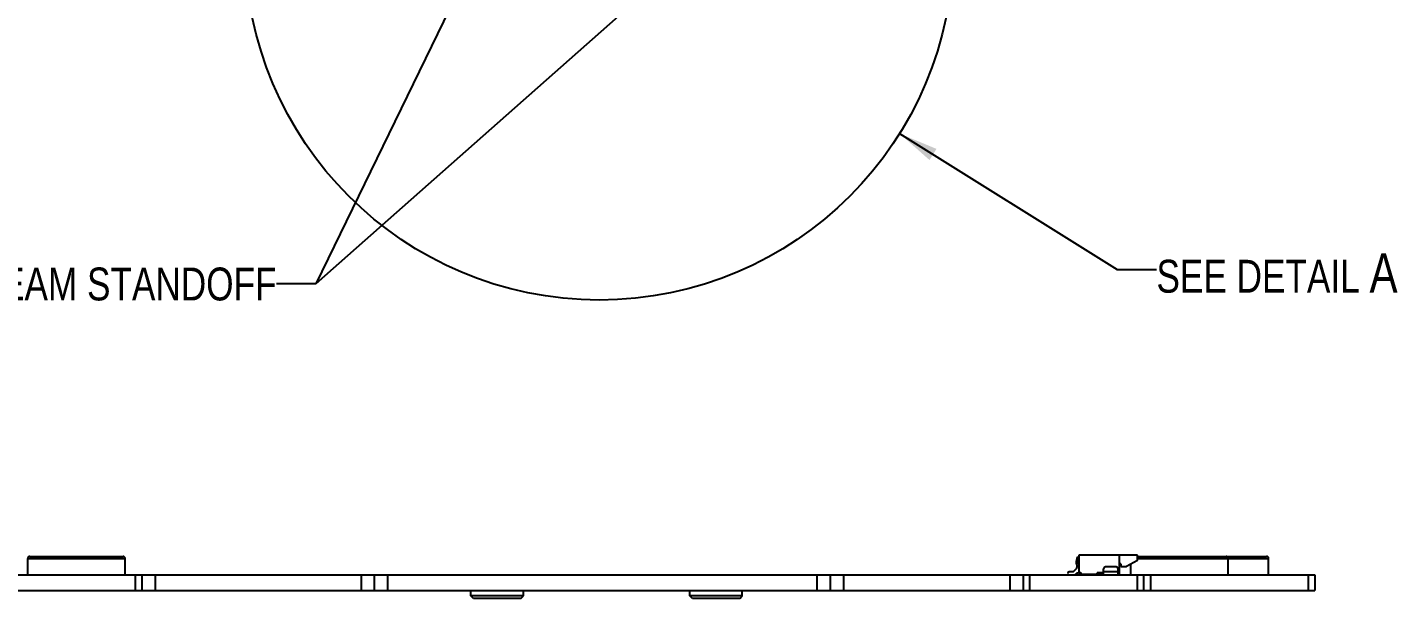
# Model space of a CAD drawing. Header units: millimetres. Extents: x 0 to 594, y 0 to 420.
# Drawn here: x 96.2 to 200.4, y 219 to 262.4 of the extents above; entities that cross this region are included whole.
import ezdxf

# ---------------------------------------------------------------- set-up
doc = ezdxf.new("R2010")
doc.units = ezdxf.units.MM
doc.header["$LTSCALE"] = 32.67
doc.layers.get('0').update_dxf_attribs({"linetype": 'CONTINUOUS'})
doc.layers.add('ASSEM_MEM', color=7, linetype='CONTINUOUS')
doc.styles.get("Standard").update_dxf_attribs({"font": 'txt', "width": 0.8})
doc.dimstyles.get("Standard").update_dxf_attribs({"dimtxt": 2.5, "dimasz": 3, "dimexe": 1.5, "dimexo": 1.2, "dimtad": 1, "dimdsep": 46, "dimtxsty": 'STANDARD', "dimblk": '_FILLED', "dimblk1": '_FILLED', "dimblk2": '_FILLED', "dimcen": 0.09, "dimazin": 2, "dimtol": 1, "dimtp": 0.01, "dimtm": 0.01, "dimtfac": 1, "dimtofl": 0, "dimtmove": 0, "dimatfit": 3, "dimldrblk": '_FILLED', "dimfxl": 1, "dimtolj": 1, "dimarcsym": 0})

# ---------------------------------------------------------------- blocks, each defined once
blk = doc.blocks.new('_FILLED')
at = {"color": 0, "linetype": 'BYBLOCK'}
blk.add_solid([(0, 0), (-1, 0.167), (-1, -0.167)], dxfattribs=at)

msp = doc.modelspace()

# ---------------------------------------------------------------- linework, layer by layer
at = {"color": 7, "linetype": 'CONTINUOUS'}
for p, q in [((96.26, 220.79), (96.26, 222.04)), ((96.26, 222.04), (103.66, 222.04)), ((96.41, 222.19), (103.51, 222.19)), ((103.66, 220.79), (103.66, 222.04)), ((176.21, 222.11), (176.06, 222.11)), ((176.06, 222.11), (176.06, 221.97)), ((180.66, 222.29), (176.21, 222.29)), ((176.21, 222.29), (176.21, 220.96)), ((179.31, 220.84), (179.31, 222.29)), ((180.66, 221.89), (180.66, 222.29)), ((180.66, 222.19), (190.49, 222.19)), ((180.66, 222.04), (190.64, 222.04)), ((187.56, 220.79), (187.56, 222.04)), ((190.64, 220.79), (190.64, 222.04)), ((175.75, 221.03), (175.46, 221.03)), ((175.8, 221.05), (176.03, 221.28)), ((176.01, 221.89), (176.01, 221.63)), ((176.04, 221.92), (176.04, 221.6)), ((176.06, 221.56), (176.06, 221.34)), ((176.21, 220.96), (176.36, 220.96)), ((176.36, 220.96), (176.36, 220.84)), ((178.09, 220.79), (178.09, 221.24)), ((178.09, 221.04), (179.19, 221.04)), ((179.04, 221.39), (178.24, 221.39)), ((179.19, 220.79), (179.19, 221.24)), ((179.41, 221.64), (179.31, 221.64)), ((179.41, 221.47), (179.31, 221.47)), ((179.41, 221.64), (179.41, 221.42)), ((179.41, 221.42), (179.84, 221.42)), ((180.66, 221.89), (179.84, 221.42)), ((180.16, 220.79), (180.16, 221.6)), ((175.36, 220.93), (175.36, 220.89)), ((176.02, 220.9), (175.93, 220.81)), ((176.36, 220.84), (178.06, 220.84)), ((178.09, 220.94), (177.61, 220.94)), ((177.61, 220.84), (177.61, 220.94)), ((178.06, 220.94), (178.06, 220.89)), ((179.19, 220.94), (179.31, 220.94)), ((179.2, 220.84), (179.31, 220.84)), ((179.2, 220.83), (179.21, 220.81)), ((179.21, 220.92), (179.21, 220.84)), ((129.96, 219.19), (129.96, 219.59)), ((133.96, 219.19), (129.96, 219.19)), ((130.16, 218.99), (129.96, 219.19)), ((133.76, 218.99), (130.16, 218.99)), ((133.76, 218.99), (133.96, 219.19)), ((133.96, 219.19), (133.96, 219.59)), ((146.61, 219.19), (146.61, 219.59)), ((150.61, 219.19), (146.61, 219.19)), ((146.81, 218.99), (146.61, 219.19)), ((150.41, 218.99), (146.81, 218.99)), ((150.41, 218.99), (150.61, 219.19)), ((150.61, 219.19), (150.61, 219.59))]:
    msp.add_line(p, q, dxfattribs=at)
for points in [[(178.06, 220.89), (178.06, 220.83), (178.08, 220.79)], [(179.21, 220.94), (179.21, 220.92), (179.2, 220.87), (179.2, 220.83)], [(179.21, 220.81), (179.23, 220.79), (179.25, 220.79)]]:
    msp.add_lwpolyline(points, dxfattribs=at)
msp.add_circle((139.73, 268.63), 26.94, dxfattribs=at)
for centre, radius, start, end in [((96.41, 222.04), 0.15, 90, 180), ((103.51, 222.04), 0.15, 0, 89.9999), ((187.41, 222.04), 0.15, 0, 89.9999), ((190.49, 222.04), 0.15, 0, 89.9999), ((175.46, 220.93), 0.1, 90, 180), ((175.75, 221.11), 0.08, 270, 315), ((175.98, 221.97), 0.08, 292.0243, 360), ((175.98, 221.56), 0.08, 0, 67.9757), ((175.98, 221.34), 0.08, 315, 360), ((178.24, 221.24), 0.15, 90, 180), ((179.04, 221.24), 0.15, 0, 90), ((176.09, 220.83), 0.1, 31.2647, 135), ((176.26, 220.94), 0.1, 211.2647, 360)]:
    msp.add_arc(centre, radius, start, end, dxfattribs=at)
at = {"layer": 'ASSEM_MEM', "color": 7, "linetype": 'CONTINUOUS'}
for p, q in [((75.51, 220.79), (194.16, 220.79)), ((104.46, 219.59), (104.46, 220.79)), ((104.96, 219.59), (104.96, 220.79)), ((105.96, 220.79), (105.96, 219.59)), ((121.61, 220.79), (121.61, 219.59)), ((122.61, 220.79), (122.61, 219.59)), ((123.61, 220.79), (123.61, 219.59)), ((156.31, 219.59), (156.31, 220.79)), ((157.31, 219.59), (157.31, 220.79)), ((158.31, 220.79), (158.31, 219.59)), ((170.96, 220.79), (170.96, 219.59)), ((171.96, 220.79), (171.96, 219.59)), ((172.46, 220.79), (172.46, 219.59)), ((180.66, 219.59), (180.66, 220.79)), ((181.16, 219.59), (181.16, 220.79)), ((181.66, 220.79), (181.66, 219.59)), ((193.66, 220.79), (193.66, 219.59)), ((194.16, 220.79), (194.16, 219.59)), ((75.51, 219.59), (194.16, 219.59))]:
    msp.add_line(p, q, dxfattribs=at)

# ---------------------------------------------------------------- texts
at = {"color": 7, "linetype": 'CONTINUOUS', "char_height": 2.5, "line_spacing_factor": 0.9}
for s, insert, width, attachment_point in [('SEE DETAIL \\H3.0;A', (182.11, 245.25), 24.4, 1), ('FBEAM STANDOFF', (115.18, 244.16), 28, 3)]:
    msp.add_mtext(s, dxfattribs=dict(at, insert=insert, width=width, attachment_point=attachment_point))

# ---------------------------------------------------------------- leaders
at = {"color": 7, "linetype": 'CONTINUOUS'}
for points in [[(147.41, 268.8), (118.18, 242.91), (115.18, 242.91)], [(130.76, 268.8), (118.18, 242.91), (115.18, 242.91)], [(162.57, 254.35), (179.11, 244), (182.11, 244)]]:
    msp.add_leader(points, dimstyle='STANDARD', override={"dimtad": 0}, dxfattribs=at)

doc.saveas('drawing.dxf')
